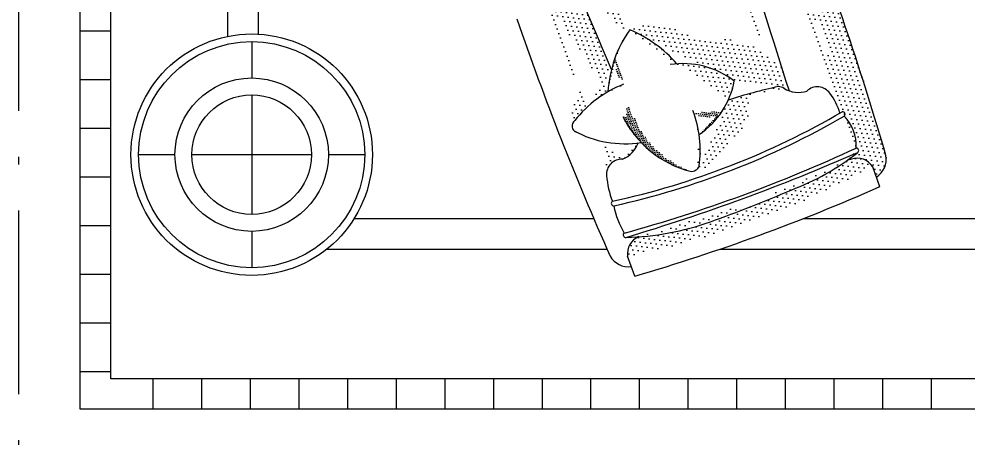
# Model space of a CAD drawing. Extents: x 3694 to 117786, y 20013 to 108631.
# Drawn here: x 25280 to 28376, y 29787 to 31155 of the extents above; entities that cross this region are included whole.
import ezdxf

# ---------------------------------------------------------------- set-up
doc = ezdxf.new("R2010")
doc.units = 0
doc.header["$LTSCALE"] = 1000
doc.header["$MEASUREMENT"] = 0
doc.linetypes.add('ACAD_ISO04W100', pattern=[30, 24, -3, 0, -3])
doc.linetypes.add('ACAD_ISO10W100', pattern=[18.5, 12, -3, 0.5, -3])
for name, color, linetype in [('DOTE', 1, 'ACAD_ISO04W100'), ('家具', 253, 'Continuous'), ('铺地', 251, 'Continuous')]:
    doc.layers.add(name, color=color, linetype=linetype)
pattern_1 = [(110.045867, (74521.0015, -37692.422), (-6.98307353, 0.79798927), [0, -6.2865])]
pattern_2 = [(110.045867, (-6941.21, 32769.889), (-17.457684, 1.994973), [0, -15.71625])]

msp = doc.modelspace()

# ---------------------------------------------------------------- hatches: boundary and pattern name
at = {"layer": '家具'}
h = msp.add_hatch(dxfattribs=at)
h.set_pattern_fill('DOTS', color=8, scale=9, angle=294.1331, style=0)
h.set_pattern_definition(pattern_2)
edge = h.paths.add_edge_path()
edge.add_ellipse((27726.3, 31484), major_axis=(11, 11), ratio=1, start_angle=312.036, end_angle=364.5462, ccw=False)
edge.add_ellipse((22508.6, 29133.1), major_axis=(5387.7, 1970.2), ratio=1, start_angle=356.85679, end_angle=364.09667, ccw=False)
edge.add_ellipse((27871, 30740), major_axis=(132.5, 48.5), ratio=1, start_angle=337.362, end_angle=367.3012, ccw=False)
edge.add_ellipse((28012, 30725.8), major_axis=(5.66, 5.66), ratio=1, start_angle=259.2522, end_angle=405.4458, ccw=False)
edge.add_ellipse((27505.4, 31370.1), major_axis=(585.2, 585.2), ratio=1, start_angle=260.2036, end_angle=263.1388, ccw=False)
edge.add_ellipse((29280.1, 26101), major_axis=(3374.7, 3374.7), ratio=1, start_angle=420.6106, end_angle=420.7761, ccw=False)
edge.add_ellipse((28014.5, 30640.8), major_axis=(56.2, 20.5), ratio=1, start_angle=371.5972, end_angle=448.1306, ccw=False)
edge.add_line((28065.4, 30672.1), (28077.5, 30639))
edge.add_ellipse((28040.5, 30697.3), major_axis=(64.8, 23.7), ratio=1, start_angle=-77.7175, end_angle=-10.1609)
edge.add_ellipse((19221.3, 28147.7), major_axis=(8686.5, 3176.3), ratio=1, start_angle=-4.00745, end_angle=1.14606)
edge.add_ellipse((27815.1, 31488.9), major_axis=(20.2, 20.2), ratio=1, start_angle=331.677, end_angle=423.9554)
edge.add_ellipse((27918.2, 30996.8), major_axis=(498.7, 182.7), ratio=1, start_angle=82.0947, end_angle=89.9017)
h = msp.add_hatch(dxfattribs=at)
h.set_pattern_fill('DOTS', color=8, scale=9, angle=294.1331, style=0)
h.set_pattern_definition(pattern_2)
edge = h.paths.add_edge_path()
edge.add_ellipse((27324.7, 30389.1), major_axis=(56.2, 20.6), ratio=1, start_angle=93.4322, end_angle=168.3269)
edge.add_ellipse((26669.9, 33254.6), major_axis=(2756.9, 1008), ratio=1, start_angle=261.6232, end_angle=278.3013)
edge.add_ellipse((28014.5, 30640.8), major_axis=(56.2, 20.5), ratio=1, start_angle=11.561, end_angle=88.0945)
edge.add_ellipse((29280.1, 26101), major_axis=(3374.7, 3374.7), ratio=1, start_angle=60.6106, end_angle=60.7761)
edge.add_ellipse((27505.4, 31370.1), major_axis=(777.3, 284.2), ratio=1, start_angle=270.7292, end_angle=285.1204, ccw=False)
edge.add_ellipse((25802.3, 35292.1), major_axis=(4792.9, 1750.7), ratio=1, start_angle=269.7951, end_angle=272.975, ccw=False)
edge.add_ellipse((27240.8, 31320), major_axis=(824.8, 301.4), ratio=1, start_angle=253.8447, end_angle=269.5654, ccw=False)
edge = h.paths.add_edge_path()
edge.add_ellipse((27135.7, 30724.4), major_axis=(345.1, 125.2), ratio=1, start_angle=332.2563, end_angle=348.4128, ccw=False)
edge.add_ellipse((27474.1, 30685), major_axis=(19.4, 19.4), ratio=1, start_angle=254.5763, end_angle=292.4982, ccw=False)
edge.add_ellipse((27461.3, 30806.9), major_axis=(139.1, 50.8), ratio=1, start_angle=260.1538, end_angle=322.6998)
edge.add_ellipse((27525.7, 30877), major_axis=(129.2, 47.3), ratio=1, start_angle=-76.0186, end_angle=-6.2437)
edge.add_ellipse((28104.4, 29318.8), major_axis=(1552.2, 566.1), ratio=1, start_angle=85.5921, end_angle=87.9449)
edge.add_ellipse((27347.9, 31002.3), major_axis=(254.2, 92.8), ratio=1, start_angle=283.8527, end_angle=315.5097, ccw=False)
edge = h.paths.add_edge_path()
edge.add_ellipse((27352.5, 30939.3), major_axis=(185.2, 67.8), ratio=1, start_angle=27.2656, end_angle=93.7424)
edge.add_ellipse((27109.4, 30731.3), major_axis=(395.7, 144.8), ratio=1, start_angle=381.051, end_angle=407.1009, ccw=False)
edge.add_ellipse((27446.1, 30732.8), major_axis=(259.6, 95), ratio=1, start_angle=392.5329, end_angle=433.9179, ccw=False)
edge.add_ellipse((27347.9, 31002.3), major_axis=(253.7, 94.2), ratio=1, start_angle=315.1911, end_angle=329.0402, ccw=False)
edge.add_ellipse((28104.4, 29318.8), major_axis=(1551.8, 567.1), ratio=1, start_angle=442.044, end_angle=447.9078, ccw=False)
edge.add_ellipse((27758.3, 30903.5), major_axis=(21.7, 21.7), ratio=1, start_angle=369.6428, end_angle=406.4268, ccw=False)
edge.add_ellipse((27823, 31005.3), major_axis=(63.6, 63.6), ratio=1, start_angle=193.5205, end_angle=205.2201)
edge.add_ellipse((62212.8, 41930), major_axis=(-8799.5, 35050.3), ratio=1, start_angle=93.50414, end_angle=93.64396, ccw=False)
edge.add_ellipse((27548.9, 30774.6), major_axis=(297, 108.5), ratio=1, start_angle=26.6158, end_angle=81.3843)
edge = h.paths.add_edge_path()
edge.add_ellipse((28998.7, 26872.3), major_axis=(3371.5, 3371.5), ratio=1, start_angle=67.8523, end_angle=68.2953)
edge.add_ellipse((27122.8, 31240.4), major_axis=(10.5, 10.5), ratio=1, start_angle=85.7407, end_angle=154.9678)
edge.add_ellipse((14493.4, 25742.9), major_axis=(12922.5, 4724.7), ratio=1, start_angle=362.33292, end_angle=363.44364, ccw=False)
edge.add_ellipse((27593.7, 30893.3), major_axis=(369, 134.7), ratio=1, start_angle=126.0156, end_angle=145.7375, ccw=False)
edge.add_ellipse((26992.5, 31020.2), major_axis=(272.7, 99.8), ratio=1, start_angle=-1.5576, end_angle=37.7535)
edge = h.paths.add_edge_path()
edge.add_ellipse((25685.1, 30509.8), major_axis=(1399.2, 511.7), ratio=1, start_angle=353.7319, end_angle=368.558, ccw=False)
edge.add_ellipse((27385.5, 30597.3), major_axis=(346.7, 127.1), ratio=1, start_angle=99.7335, end_angle=113.2576, ccw=False)
edge.add_ellipse((27593.7, 30893.3), major_axis=(368.7, 135.4), ratio=1, start_angle=145.6165, end_angle=156.2799, ccw=False)
edge.add_ellipse((14493.4, 25742.9), major_axis=(12914.4, 4746.8), ratio=1, start_angle=2.23494, end_angle=3.34566)
edge.add_ellipse((27122.8, 31240.4), major_axis=(10.5, 10.5), ratio=1, start_angle=85.7407, end_angle=154.9678, ccw=False)
edge.add_ellipse((27186.6, 30653.5), major_axis=(565.9, 207.3), ratio=1, start_angle=76.8834, end_angle=88.653)
edge = h.paths.add_edge_path()
edge.add_ellipse((26664.4, 30563.2), major_axis=(511.6, 187.4), ratio=1, start_angle=350.6267, end_angle=360.8192, ccw=False)
edge.add_ellipse((27245.8, 30648.3), major_axis=(45.9, 16.8), ratio=1, start_angle=65.8021, end_angle=140.2373, ccw=False)
edge.add_ellipse((27215.5, 30780.5), major_axis=(84.5, 30.9), ratio=1, start_angle=-87.9766, end_angle=-39.4447)
edge.add_ellipse((27256.1, 31090.8), major_axis=(322.2, 117.8), ratio=1, start_angle=235.9511, end_angle=257.3269, ccw=False)
edge = h.paths.add_edge_path()
edge.add_ellipse((27104.9, 30805.8), major_axis=(14.7, 14.7), ratio=1, start_angle=78.7632, end_angle=143.9133, ccw=False)
edge.add_ellipse((27385.5, 30597.3), major_axis=(346.9, 126.6), ratio=1, start_angle=113.3369, end_angle=122.2564, ccw=False)
edge.add_ellipse((25685.1, 30509.8), major_axis=(1401, 506.7), ratio=1, start_angle=-6.0656, end_angle=-3.7331)
edge.add_ellipse((27213.3, 30833.8), major_axis=(124.7, 45.6), ratio=1, start_angle=116.9413, end_angle=173.4998)
edge = h.paths.add_edge_path()
edge.add_ellipse((27548.9, 30774.6), major_axis=(297.2, 108.1), ratio=1, start_angle=386.7036, end_angle=399.7726, ccw=False)
edge.add_ellipse((62212.8, 41930), major_axis=(33897.8, 12525.7), ratio=1, start_angle=176.61586, end_angle=177.31726, ccw=False)
edge.add_ellipse((27620.7, 31422), major_axis=(10.5, 10.5), ratio=1, start_angle=335.1239, end_angle=404.3511)
edge.add_ellipse((28998.7, 26872.3), major_axis=(3371.5, 3371.5), ratio=1, start_angle=61.7964, end_angle=62.0231)
edge.add_ellipse((29069, 31627.7), major_axis=(1389.3, 507.9), ratio=1, start_angle=167.546, end_angle=183.0039)
h = msp.add_hatch(dxfattribs=at)
h.set_pattern_fill('DOTS', color=8, scale=3.6, angle=294.1331, style=0)
h.set_pattern_definition(pattern_1)
edge = h.paths.add_edge_path()
edge.add_ellipse((27385.5, 30597.3), major_axis=(347, 126.3), ratio=1, start_angle=91.0856, end_angle=99.8647, ccw=False)
edge.add_ellipse((27350.3, 31018.8), major_axis=(116.7, 42.7), ratio=1, start_angle=152.9857, end_angle=198.1627, ccw=False)
edge.add_ellipse((27593.7, 30893.3), major_axis=(369.2, 134.2), ratio=1, start_angle=139.0479, end_angle=156.4684)
h = msp.add_hatch(dxfattribs=at)
h.set_pattern_fill('DOTS', color=8, scale=3.6, angle=294.1331, style=0)
h.set_pattern_definition(pattern_1)
edge = h.paths.add_edge_path()
edge.add_spline(control_points=[(27270.9, 30876.2), (27265.8, 30871.1), (27256.4, 30861.5), (27265.9, 30839.8), (27254.3, 30837.9), (27249.7, 30837.2)], knot_values=[0, 0, 0, 0, 0.799096, 1.505125, 1.97631, 1.97631, 1.97631, 1.97631], degree=3, periodic=0)
edge.add_ellipse((27556.9, 30989.8), major_axis=(322.2, 117.7), ratio=1, start_angle=186.353, end_angle=235.2765)
edge.add_ellipse((27596.2, 30973.1), major_axis=(318.8, 116.7), ratio=1, start_angle=176.4852, end_angle=228.0969, ccw=False)
h = msp.add_hatch(dxfattribs=at)
h.set_pattern_fill('DOTS', color=8, scale=3.6, angle=294.1331, style=0)
h.set_pattern_definition(pattern_1)
edge = h.paths.add_edge_path()
edge.add_ellipse((27135.7, 30724.4), major_axis=(344.8, 126), ratio=1, start_angle=348.2851, end_angle=359.9806, ccw=False)
edge.add_ellipse((27347.9, 31002.3), major_axis=(254.3, 92.4), ratio=1, start_angle=-76.0723, end_angle=-53.3192)
edge.add_ellipse((27525.4, 30904.4), major_axis=(66, 24.1), ratio=1, start_angle=210.2798, end_angle=293.6308, ccw=False)

# ---------------------------------------------------------------- linework, layer by layer
at = {"layer": 'DOTE', "linetype": 'ACAD_ISO10W100', "ltscale": 0.05}
msp.add_line((25279.8, 26230.3), (25279.8, 35480.9), dxfattribs=at)
at = {"layer": '家具'}
for p, q in [((25960.1, 31222.1, 0), (25960.1, 31098.2, 0)), ((28088.9, 30607.6, 0), (28065.4, 30672.1, 0)), ((26284.3, 30403.7, 0), (27198.5, 30403.7, 0)), ((27289.1, 30315.8, 0), (27265.5, 30380.3, 0)), ((27567.1, 30403.7, 0), (28106.8, 30403.7, 0)), ((28106.8, 30403.7, 0), (29282.8, 30403.7, 0))]:
    msp.add_line(p, q, dxfattribs=at)
at = {"layer": '家具', "color": 8}
for p, q in [((26060.1, 31222.1, 0), (26060.1, 31105.6, 0)), ((26373.5, 30503.7, 0), (27155, 30503.7, 0)), ((27839.7, 30503.7, 0), (28088.3, 30503.7, 0)), ((28088.3, 30503.7, 0), (29182.8, 30503.7, 0))]:
    msp.add_line(p, q, dxfattribs=at)
at = {"layer": '家具', "color": 8, "elevation": 0}
for points in [[(26039.1, 31081.2), (26039.1, 30962.4)], [(26039.1, 30907.1), (26039.1, 30517.2)], [(25670.1, 30712.1), (25788.8, 30712.1)], [(25844.1, 30712.1), (26234, 30712.1)], [(26289.3, 30712.1), (26408.1, 30712.1)], [(26039.1, 30461.9), (26039.1, 30343.1)]]:
    msp.add_lwpolyline(points, dxfattribs=at)
at = {"layer": '家具'}
msp.add_circle((26039.1, 30712.1, 0), 394, dxfattribs=at)
at = {"layer": '家具', "color": 8}
for radius in [369, 250.3, 194.9]:
    msp.add_circle((26039.1, 30712.1, 0), radius, dxfattribs=at)
at = {"layer": '家具'}
for centre, major_axis, start_param, end_param in [((19221.3, 28147.7, 0), (8686.7, 3175.6), -0.069863, 0.020083), ((62212.8, 41930, 0), (33956.8, 12365), 3.087265, 3.101947), ((14493.4, 25742.9, 0), (12917.8, 4737.6), 0.039719, 0.059105), ((35657.1, 34144.8, 0), (8686.5, 3176.2), 3.120218, 3.210164), ((27593.7, 30893.3, 0), (368.9, 135), 2.176222, 2.728891), ((27109.4, 30731.3, 0), (395.8, 144.6), 0.367815, 0.822471), ((27446.1, 30732.8, 0), (259.6, 94.9), 0.568041, 1.371852), ((27385.5, 30597.3, 0), (346.8, 126.8), 1.588168, 2.133109), ((27347.9, 31002.3, 0), (254.1, 92.9), -1.329599, -0.535369), ((28104.4, 29318.8, 0), (1551.7, 567.4), 1.431783, 1.534127), ((27758.3, 30903.5, 0), (21.7, 21.7), 0.168298, 0.810301), ((27823, 31005.3, 0), (84.5, 30.9), 3.812127, 4.675829), ((27884.9, 30884.6, 0), (46, 16.8), 0.252723, 1.991526), ((27779.3, 30797.5, 0), (174.5, 63.7), -0.078287, 0.316377), ((26659.9, 33096.1, 0), (2438.6, 891.7), 4.577732, 4.889025), ((27135.7, 30724.4, 0), (344.8, 126.1), -0.486992, 0.015388), ((27967.2, 30844.1, 0), (5.66, 5.66), 4.642131, 7.193692), ((27104.9, 30805.8, 0), (14.7, 14.7), 1.374676, 3.655102), ((26657.1, 33103.2, 0), (2460, 899.4), 4.578818, 4.887966), ((27556.9, 30989.8, 0), (322.3, 117.7), 3.252578, 4.106455), ((27871, 30740, 0), (132.5, 48.4), -0.394856, 0.418392), ((27256.1, 31090.8, 0), (322.2, 117.7), 3.861152, 4.518775), ((27215.5, 30780.5, 0), (84.5, 30.9), -1.53593, -0.672228), ((25979, 35107.4, 0), (4529.8, 1656), 4.629598, 4.797015), ((28012, 30725.8, 0), (5.66, 5.66), 4.524804, 7.076364), ((27245.8, 30648.3, 0), (45.9, 16.8), 1.148556, 2.88736), ((25359, 36798.7, 0), (6231.6, 2278.3), 4.652567, 4.773971), ((27505.4, 31370.1, 0), (777.2, 284.4), -1.558355, -1.255952), ((29280.1, 26101, 0), (3374.7, 3374.7), 1.057855, 1.060743), ((28014.5, 30640.8, 0), (56.2, 20.6), 0.201528, 1.537289), ((28040.5, 30697.3, 0), (64.8, 23.7), -1.356166, -0.177082), ((27474.1, 30685, 0), (19.4, 19.4), 3.781331, 5.105057), ((27491.8, 30666.1, 0), (277.5, 101.6), 2.866796, 3.158439), ((25489.8, 36488.8, 0), (6038.8, 2208.2), 4.645433, 4.77795), ((25802.3, 35292.1, 0), (4792.4, 1752.3), 4.70849, 4.76399), ((27220.1, 30553.1, 0), (5.53, 5.53), 1.319723, 4.038525), ((27463.9, 30586.5, 0), (231.4, 84.7), 2.958722, 3.348066), ((27240.8, 31320, 0), (824.8, 301.4), 4.384673, 4.704757), ((27259.2, 30449.8, 0), (5.53, 5.53), 1.396785, 4.115587), ((27324.7, 30389.1, 0), (56.2, 20.5), 1.603944, 2.939704), ((27268.3, 30415.5, 0), (64.8, 23.7), 3.317165, 4.496249)]:
    msp.add_ellipse(centre, major_axis=major_axis, ratio=1, start_param=start_param, end_param=end_param, dxfattribs=at)
at = {"layer": '铺地'}
for p, q in [((25579.8, 31115), (25479.8, 31115)), ((25579.8, 30956.2), (25479.8, 30956.2)), ((25579.8, 30797.5), (25479.8, 30797.5)), ((25579.8, 30638.8), (25479.8, 30638.8)), ((25579.8, 30480), (25479.8, 30480)), ((25579.8, 30321.2), (25479.8, 30321.2)), ((25579.8, 30162.5), (25479.8, 30162.5)), ((25579.8, 30003.8), (25479.8, 30003.8)), ((25717.5, 29880.9), (25717.5, 29980.9)), ((25876.2, 29880.9), (25876.2, 29980.9)), ((26035, 29880.9), (26035, 29980.9)), ((26193.8, 29880.9), (26193.8, 29980.9)), ((26352.5, 29880.9), (26352.5, 29980.9)), ((26511.2, 29880.9), (26511.2, 29980.9)), ((26670, 29880.9), (26670, 29980.9)), ((26828.8, 29880.9), (26828.8, 29980.9)), ((26987.5, 29880.9), (26987.5, 29980.9)), ((27146.2, 29880.9), (27146.2, 29980.9)), ((27305, 29880.9), (27305, 29980.9)), ((27463.8, 29880.9), (27463.8, 29980.9)), ((27622.5, 29880.9), (27622.5, 29980.9)), ((27781.2, 29880.9), (27781.2, 29980.9)), ((27940, 29880.9), (27940, 29980.9)), ((28098.8, 29880.9), (28098.8, 29980.9)), ((28257.5, 29880.9), (28257.5, 29980.9))]:
    msp.add_line(p, q, dxfattribs=at)
for points in [[(29879.8, 29880.9), (25479.8, 29880.9), (25479.8, 35480.9), (29879.8, 35480.9)], [(29779.8, 29980.9), (25579.8, 29980.9), (25579.8, 35380.9), (29779.8, 35380.9)]]:
    msp.add_lwpolyline(points, close=True, dxfattribs=at)

doc.saveas('drawing.dxf')
